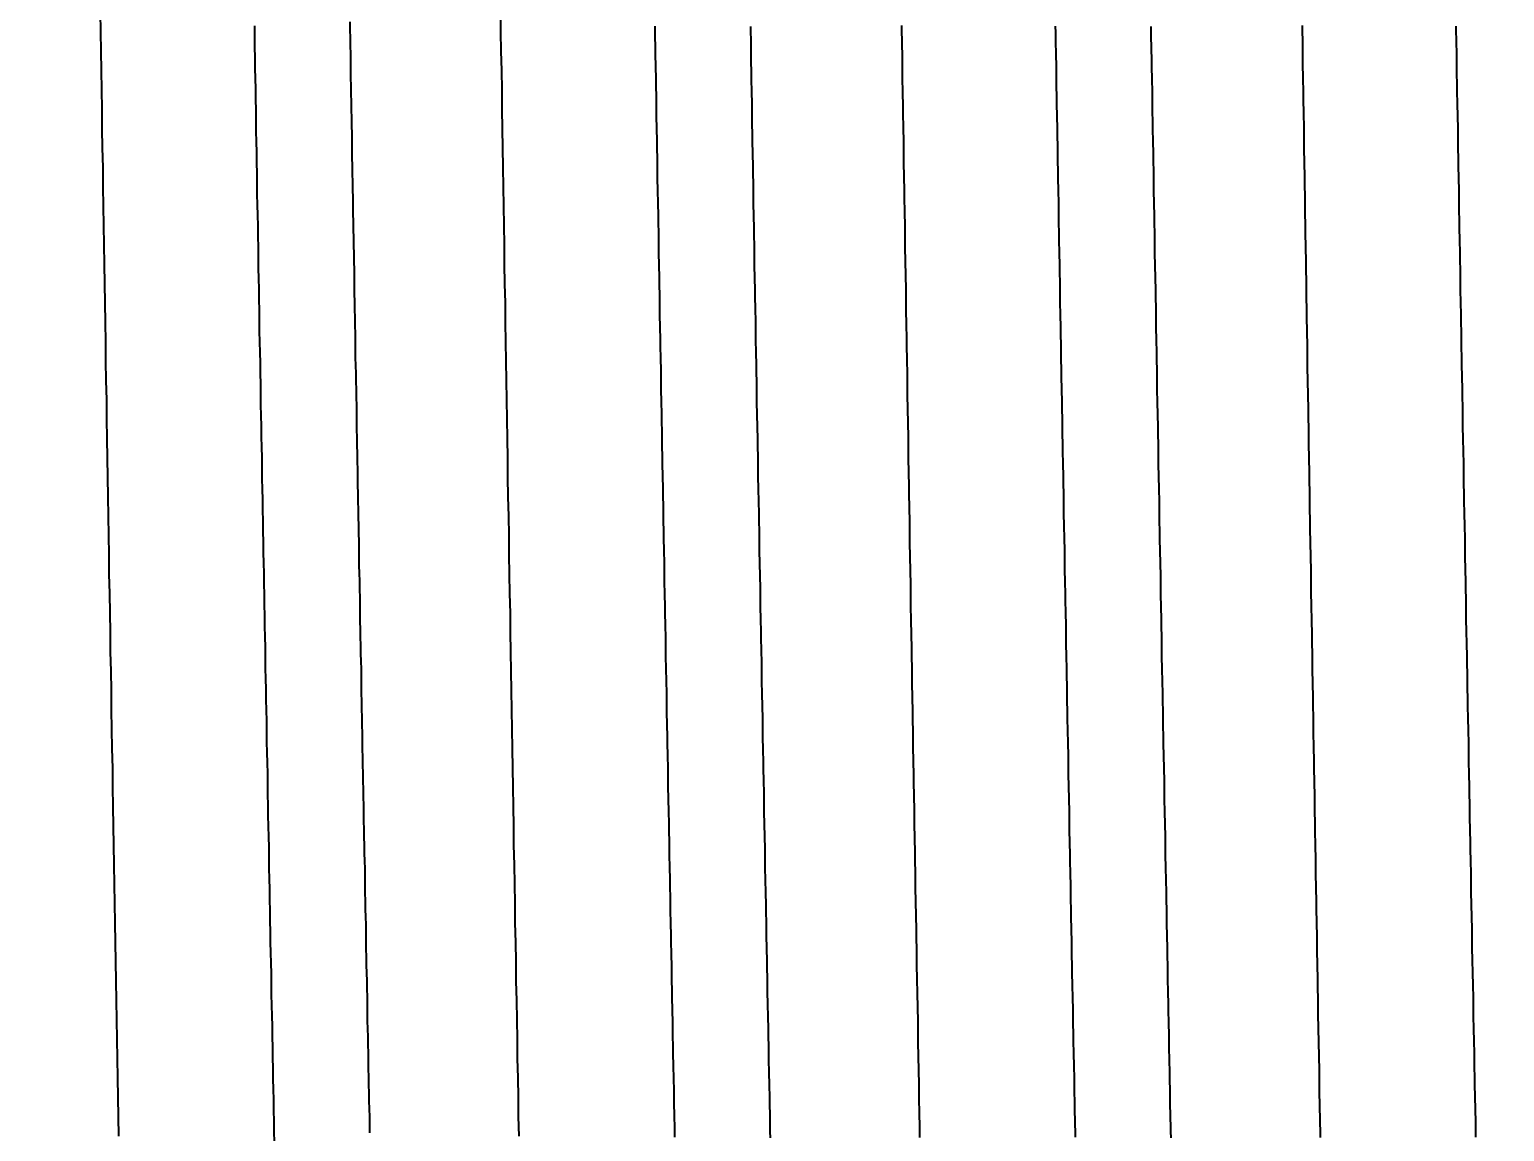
# Model space of a CAD drawing. Header units: millimetres. Extents: x 0 to 3800, y -67 to 2530.
# Drawn here: x 2233.79 to 2239.46, y 884.33 to 888.57 of the extents above; entities that cross this region are included whole.
import ezdxf

# ---------------------------------------------------------------- set-up
doc = ezdxf.new("R2010")
doc.units = ezdxf.units.MM
doc.layers.add('내부선 및 부속', color=4, linetype='Continuous')
doc.layers.add('치수선', color=7, linetype='Continuous')
doc.styles.add('____', font='')
doc.styles.get('____').set_extended_font_data('굴림')
doc.dimstyles.new('MSADIM', dxfattribs={"dimtxt": 33, "dimasz": 17, "dimexe": 10, "dimexo": 7.5, "dimgap": 10, "dimtad": 0, "dimtih": 1, "dimtoh": 1, "dimdec": 0, "dimzin": 1, "dimdsep": 46, "dimtxsty": '____', "dimcen": 11.25, "dimadec": 0, "dimazin": 0, "dimtfac": 1, "dimtdec": 0, "dimtix": 1, "dimtmove": 0, "dimatfit": 3, "dimfxl": 1, "dimtolj": 1, "dimtzin": 1, "dimarcsym": 0})

# ---------------------------------------------------------------- blocks, each defined once
blk = doc.blocks.new('*D36')
at = {"layer": '치수선', "color": 0, "linetype": 'Continuous', "lineweight": -2, "transparency": 16777216}
for p, q in [((2185.0236, 892.8024), (2164.7346, 892.8024)), ((2174.7346, 875.8024), (2174.7346, 782.8857)), ((2174.7346, 644.8024), (2174.7346, 737.2532)), ((2277.0236, 627.8024), (2164.7346, 627.8024))]:
    blk.add_line(p, q, dxfattribs=at)
at = {"layer": '치수선', "color": 0, "linetype": 'Continuous', "transparency": 16777216}
for points in [[(2171.9013, 875.8024), (2177.5679, 875.8024), (2174.7346, 892.8024)], [(2171.9013, 644.8024), (2177.5679, 644.8024), (2174.7346, 627.8024)]]:
    blk.add_solid(points, dxfattribs=at)
at = {"layer": '치수선', "color": 0, "linetype": 'Continuous', "transparency": 16777216, "insert": (2174.7346, 760.0695), "char_height": 25, "attachment_point": 5, "style": '____'}
blk.add_mtext('\\A1;265', dxfattribs=at)
blk = doc.blocks.new('*D37')
at = {"layer": '치수선', "color": 0, "linetype": 'Continuous', "lineweight": -2, "transparency": 16777216}
for p, q in [((2157.2346, 892.8024), (2094.528, 892.8024)), ((2104.528, 875.8024), (2104.528, 597.3935)), ((2104.528, 274.8024), (2104.528, 551.761)), ((2237.0236, 257.8024), (2094.528, 257.8024))]:
    blk.add_line(p, q, dxfattribs=at)
at = {"layer": '치수선', "color": 0, "linetype": 'Continuous', "transparency": 16777216}
for points in [[(2101.6947, 875.8024), (2107.3613, 875.8024), (2104.528, 892.8024)], [(2101.6947, 274.8024), (2107.3613, 274.8024), (2104.528, 257.8024)]]:
    blk.add_solid(points, dxfattribs=at)
at = {"layer": '치수선', "color": 0, "linetype": 'Continuous', "transparency": 16777216, "insert": (2104.528, 574.5773), "char_height": 25, "attachment_point": 5, "style": '____'}
blk.add_mtext('\\A1;635', dxfattribs=at)

msp = doc.modelspace()

# ---------------------------------------------------------------- linework, layer by layer
at = {"layer": '내부선 및 부속', "linetype": 'Continuous', "flags": 128}
for points in [[(2234.0638, 888.6317), (2234.0648, 888.5577), (2234.0668, 888.4827), (2234.0678, 888.4087), (2234.0688, 888.3337), (2234.0698, 888.2597), (2234.0708, 888.1847), (2234.0718, 888.1107), (2234.0738, 888.0357), (2234.0748, 887.9617), (2234.0758, 887.8867), (2234.0768, 887.8127), (2234.0778, 887.7377), (2234.0788, 887.6637), (2234.0808, 887.5887), (2234.0818, 887.5147), (2234.0828, 887.4397), (2234.0838, 887.3657), (2234.0848, 887.2907), (2234.0858, 887.2167), (2234.0878, 887.1417), (2234.0888, 887.0677), (2234.0898, 886.9937), (2234.0908, 886.9187), (2234.0918, 886.8447), (2234.0938, 886.7697), (2234.0948, 886.6957), (2234.0958, 886.6207), (2234.0968, 886.5467), (2234.0978, 886.4717), (2234.0998, 886.3977), (2234.1008, 886.3227), (2234.1018, 886.2487), (2234.1028, 886.1737), (2234.1048, 886.0997), (2234.1058, 886.0247), (2234.1068, 885.9507), (2234.1078, 885.8757), (2234.1088, 885.8017), (2234.1108, 885.7267), (2234.1118, 885.6527), (2234.1128, 885.5787), (2234.1138, 885.5037), (2234.1158, 885.4297), (2234.1168, 885.3547), (2234.1168, 885.3547), (2234.1178, 885.2807), (2234.1188, 885.2057), (2234.1208, 885.1317), (2234.1218, 885.0567), (2234.1228, 884.9827), (2234.1238, 884.9077), (2234.1258, 884.8337), (2234.1268, 884.7587), (2234.1278, 884.6847), (2234.1298, 884.6097), (2234.1308, 884.5357), (2234.1318, 884.4607), (2234.1328, 884.3867), (2234.1348, 884.3117)], [(2235.0238, 888.5957), (2235.0238, 888.5647), (2235.0248, 888.5337), (2235.0248, 888.5037), (2235.0258, 888.4727), (2235.0258, 888.4417), (2235.0268, 888.4107), (2235.0268, 888.3807), (2235.0278, 888.3497), (2235.0278, 888.3187), (2235.0288, 888.2877), (2235.0288, 888.2577), (2235.0298, 888.2267), (2235.0298, 888.1957), (2235.0308, 888.1657), (2235.0308, 888.1347), (2235.0318, 888.1037), (2235.0318, 888.0727), (2235.0328, 888.0427), (2235.0328, 888.0117), (2235.0338, 887.9807), (2235.0338, 887.9497), (2235.0348, 887.9197), (2235.0348, 887.8887), (2235.0358, 887.8577), (2235.0368, 887.8277), (2235.0368, 887.7967), (2235.0378, 887.7657), (2235.0378, 887.7347), (2235.0388, 887.7047), (2235.0388, 887.6737), (2235.0398, 887.6427), (2235.0398, 887.6117), (2235.0408, 887.5817), (2235.0408, 887.5507), (2235.0418, 887.5197), (2235.0418, 887.4897), (2235.0428, 887.4587), (2235.0428, 887.4277), (2235.0438, 887.3967), (2235.0438, 887.3667), (2235.0448, 887.3357), (2235.0448, 887.3047), (2235.0458, 887.2747), (2235.0468, 887.2437), (2235.0468, 887.2127), (2235.0478, 887.1817), (2235.0478, 887.1517), (2235.0488, 887.1207), (2235.0488, 887.0897), (2235.0498, 887.0587), (2235.0498, 887.0287), (2235.0508, 886.9977), (2235.0508, 886.9667), (2235.0518, 886.9367), (2235.0518, 886.9057), (2235.0528, 886.8747), (2235.0528, 886.8437), (2235.0538, 886.8137), (2235.0548, 886.7827), (2235.0548, 886.7517), (2235.0558, 886.7207), (2235.0558, 886.6907), (2235.0568, 886.6597), (2235.0568, 886.6287), (2235.0578, 886.5987), (2235.0578, 886.5677), (2235.0578, 886.5677), (2235.0588, 886.5367), (2235.0588, 886.5057), (2235.0598, 886.4757), (2235.0608, 886.4447), (2235.0608, 886.4137), (2235.0618, 886.3827), (2235.0618, 886.3527), (2235.0628, 886.3217), (2235.0628, 886.2907), (2235.0638, 886.2607), (2235.0638, 886.2297), (2235.0648, 886.1987), (2235.0648, 886.1677), (2235.0658, 886.1377), (2235.0668, 886.1067), (2235.0668, 886.0757), (2235.0678, 886.0457), (2235.0678, 886.0147), (2235.0688, 885.9837), (2235.0688, 885.9527), (2235.0698, 885.9227), (2235.0698, 885.8917), (2235.0708, 885.8607), (2235.0718, 885.8297), (2235.0718, 885.7997), (2235.0728, 885.7687), (2235.0728, 885.7377), (2235.0738, 885.7077), (2235.0738, 885.6767), (2235.0748, 885.6457), (2235.0748, 885.6147), (2235.0758, 885.5847), (2235.0768, 885.5537), (2235.0768, 885.5227), (2235.0778, 885.4917), (2235.0778, 885.4617), (2235.0788, 885.4307), (2235.0788, 885.3997), (2235.0798, 885.3697), (2235.0808, 885.3387), (2235.0808, 885.3077), (2235.0818, 885.2767), (2235.0818, 885.2467), (2235.0828, 885.2157), (2235.0828, 885.1847), (2235.0838, 885.1547), (2235.0848, 885.1237), (2235.0848, 885.0927), (2235.0858, 885.0617), (2235.0858, 885.0317), (2235.0868, 885.0007), (2235.0868, 884.9697), (2235.0878, 884.9387), (2235.0888, 884.9087), (2235.0888, 884.8777), (2235.0898, 884.8467), (2235.0898, 884.8167), (2235.0908, 884.7857), (2235.0908, 884.7547), (2235.0918, 884.7237), (2235.0928, 884.6937), (2235.0928, 884.6627), (2235.0938, 884.6317), (2235.0938, 884.6007), (2235.0948, 884.5707), (2235.0958, 884.5397), (2235.0958, 884.5087), (2235.0968, 884.4787), (2235.0968, 884.4477), (2235.0978, 884.4167), (2235.0988, 884.3857), (2235.0988, 884.3557), (2235.0998, 884.3247)], [(2235.6748, 884.3117), (2235.6728, 884.3867), (2235.6718, 884.4607), (2235.6708, 884.5357), (2235.6688, 884.6097), (2235.6678, 884.6847), (2235.6668, 884.7587), (2235.6658, 884.8337), (2235.6638, 884.9077), (2235.6628, 884.9827), (2235.6618, 885.0567), (2235.6598, 885.1317), (2235.6588, 885.2057), (2235.6578, 885.2807), (2235.6568, 885.3547), (2235.6548, 885.4297), (2235.6538, 885.5037), (2235.6528, 885.5787), (2235.6518, 885.6527), (2235.6498, 885.7267), (2235.6488, 885.8017), (2235.6478, 885.8757), (2235.6468, 885.9507), (2235.6458, 886.0247), (2235.6458, 886.0247), (2235.6438, 886.0997), (2235.6428, 886.1737), (2235.6418, 886.2487), (2235.6408, 886.3227), (2235.6388, 886.3977), (2235.6378, 886.4717), (2235.6368, 886.5467), (2235.6358, 886.6207), (2235.6348, 886.6957), (2235.6328, 886.7697), (2235.6318, 886.8447), (2235.6308, 886.9187), (2235.6298, 886.9937), (2235.6288, 887.0677), (2235.6268, 887.1417), (2235.6258, 887.2167), (2235.6248, 887.2907), (2235.6238, 887.3657), (2235.6228, 887.4397), (2235.6218, 887.5147), (2235.6198, 887.5887), (2235.6188, 887.6637), (2235.6178, 887.7377), (2235.6168, 887.8127), (2235.6158, 887.8867), (2235.6148, 887.9617), (2235.6128, 888.0357), (2235.6118, 888.1107), (2235.6108, 888.1847), (2235.6098, 888.2597), (2235.6088, 888.3337), (2235.6078, 888.4087), (2235.6058, 888.4827), (2235.6048, 888.5577), (2235.6038, 888.6317)], [(2234.6568, 888.5797), (2234.6568, 888.5397), (2234.6578, 888.4987), (2234.6588, 888.4587), (2234.6588, 888.4177), (2234.6598, 888.3777), (2234.6608, 888.3377), (2234.6608, 888.2967), (2234.6618, 888.2567), (2234.6628, 888.2157), (2234.6628, 888.1757), (2234.6638, 888.1347), (2234.6648, 888.0947), (2234.6648, 888.0537), (2234.6658, 888.0137), (2234.6668, 887.9727), (2234.6668, 887.9327), (2234.6678, 887.8917), (2234.6688, 887.8517), (2234.6698, 887.8107), (2234.6698, 887.8107), (2234.6698, 887.7707), (2234.6708, 887.7297), (2234.6718, 887.6897), (2234.6718, 887.6487), (2234.6728, 887.6087), (2234.6738, 887.5677), (2234.6738, 887.5277), (2234.6748, 887.4867), (2234.6758, 887.4467), (2234.6758, 887.4057), (2234.6768, 887.3657), (2234.6778, 887.3247), (2234.6788, 887.2847), (2234.6788, 887.2437), (2234.6798, 887.2037), (2234.6808, 887.1637), (2234.6808, 887.1227), (2234.6818, 887.0827), (2234.6828, 887.0417), (2234.6828, 887.0017), (2234.6838, 886.9607), (2234.6848, 886.9207), (2234.6858, 886.8797), (2234.6858, 886.8397), (2234.6868, 886.7987), (2234.6878, 886.7587), (2234.6878, 886.7177), (2234.6888, 886.6777), (2234.6898, 886.6367), (2234.6908, 886.5967), (2234.6908, 886.5557), (2234.6918, 886.5157), (2234.6928, 886.4747), (2234.6928, 886.4347), (2234.6938, 886.3937), (2234.6948, 886.3537), (2234.6958, 886.3127), (2234.6958, 886.2727), (2234.6968, 886.2317), (2234.6978, 886.1917), (2234.6978, 886.1507), (2234.6988, 886.1107), (2234.6998, 886.0697), (2234.7008, 886.0297), (2234.7008, 885.9897), (2234.7018, 885.9487), (2234.7028, 885.9087), (2234.7038, 885.8677), (2234.7038, 885.8277), (2234.7048, 885.7867), (2234.7058, 885.7467), (2234.7068, 885.7057), (2234.7068, 885.6657), (2234.7078, 885.6247), (2234.7088, 885.5847), (2234.7088, 885.5437), (2234.7098, 885.5037), (2234.7108, 885.4627), (2234.7118, 885.4227), (2234.7118, 885.3817), (2234.7128, 885.3417), (2234.7138, 885.3007), (2234.7148, 885.2607), (2234.7148, 885.2197), (2234.7158, 885.1797), (2234.7168, 885.1387), (2234.7178, 885.0987), (2234.7178, 885.0577), (2234.7188, 885.0177), (2234.7198, 884.9767), (2234.7208, 884.9367), (2234.7208, 884.8967), (2234.7218, 884.8557), (2234.7228, 884.8157), (2234.7238, 884.7747), (2234.7248, 884.7347), (2234.7248, 884.6937), (2234.7258, 884.6537), (2234.7268, 884.6127), (2234.7278, 884.5727), (2234.7278, 884.5317), (2234.7288, 884.4917), (2234.7298, 884.4507), (2234.7308, 884.4107), (2234.7318, 884.3697), (2234.7318, 884.3297), (2234.7328, 884.2887)], [(2236.1958, 888.5787), (2236.1968, 888.5547), (2236.1968, 888.5317), (2236.1978, 888.5077), (2236.1978, 888.4837), (2236.1978, 888.4597), (2236.1988, 888.4357), (2236.1988, 888.4117), (2236.1998, 888.3877), (2236.1998, 888.3647), (2236.1998, 888.3407), (2236.2008, 888.3167), (2236.2008, 888.2927), (2236.2018, 888.2687), (2236.2018, 888.2447), (2236.2018, 888.2207), (2236.2028, 888.1967), (2236.2028, 888.1737), (2236.2038, 888.1497), (2236.2038, 888.1257), (2236.2038, 888.1017), (2236.2048, 888.0777), (2236.2048, 888.0537), (2236.2058, 888.0297), (2236.2058, 888.0067), (2236.2058, 887.9827), (2236.2068, 887.9587), (2236.2068, 887.9347), (2236.2078, 887.9107), (2236.2078, 887.8867), (2236.2088, 887.8627), (2236.2088, 887.8387), (2236.2088, 887.8157), (2236.2098, 887.7917), (2236.2098, 887.7677), (2236.2108, 887.7437), (2236.2108, 887.7197), (2236.2108, 887.6957), (2236.2118, 887.6717), (2236.2118, 887.6487), (2236.2128, 887.6247), (2236.2128, 887.6007), (2236.2128, 887.5767), (2236.2138, 887.5527), (2236.2138, 887.5287), (2236.2148, 887.5047), (2236.2148, 887.4817), (2236.2148, 887.4577), (2236.2158, 887.4337), (2236.2158, 887.4097), (2236.2168, 887.3857), (2236.2168, 887.3617), (2236.2168, 887.3377), (2236.2178, 887.3137), (2236.2178, 887.2907), (2236.2188, 887.2667), (2236.2188, 887.2427), (2236.2198, 887.2187), (2236.2198, 887.1947), (2236.2198, 887.1707), (2236.2208, 887.1467), (2236.2208, 887.1237), (2236.2218, 887.0997), (2236.2218, 887.0757), (2236.2218, 887.0517), (2236.2228, 887.0277), (2236.2228, 887.0037), (2236.2238, 886.9797), (2236.2238, 886.9567), (2236.2248, 886.9327), (2236.2248, 886.9087), (2236.2248, 886.8847), (2236.2258, 886.8607), (2236.2258, 886.8367), (2236.2268, 886.8127), (2236.2268, 886.7887), (2236.2268, 886.7657), (2236.2278, 886.7417), (2236.2278, 886.7177), (2236.2288, 886.6937), (2236.2288, 886.6697), (2236.2298, 886.6457), (2236.2298, 886.6217), (2236.2298, 886.5987), (2236.2308, 886.5747), (2236.2308, 886.5747), (2236.2308, 886.5507), (2236.2318, 886.5267), (2236.2318, 886.5027), (2236.2318, 886.4787), (2236.2328, 886.4547), (2236.2328, 886.4307), (2236.2338, 886.4077), (2236.2338, 886.3837), (2236.2348, 886.3597), (2236.2348, 886.3357), (2236.2348, 886.3117), (2236.2358, 886.2877), (2236.2358, 886.2637), (2236.2368, 886.2407), (2236.2368, 886.2167), (2236.2378, 886.1927), (2236.2378, 886.1687), (2236.2378, 886.1447), (2236.2388, 886.1207), (2236.2388, 886.0967), (2236.2398, 886.0737), (2236.2398, 886.0497), (2236.2408, 886.0257), (2236.2408, 886.0017), (2236.2408, 885.9777), (2236.2418, 885.9537), (2236.2418, 885.9297), (2236.2428, 885.9057), (2236.2428, 885.8827), (2236.2438, 885.8587), (2236.2438, 885.8347), (2236.2438, 885.8107), (2236.2448, 885.7867), (2236.2448, 885.7627), (2236.2458, 885.7387), (2236.2458, 885.7157), (2236.2468, 885.6917), (2236.2468, 885.6677), (2236.2468, 885.6437), (2236.2478, 885.6197), (2236.2478, 885.5957), (2236.2488, 885.5717), (2236.2488, 885.5487), (2236.2498, 885.5247), (2236.2498, 885.5007), (2236.2498, 885.4767), (2236.2508, 885.4527), (2236.2508, 885.4287), (2236.2518, 885.4047), (2236.2518, 885.3807), (2236.2528, 885.3577), (2236.2528, 885.3337), (2236.2538, 885.3097), (2236.2538, 885.2857), (2236.2538, 885.2617), (2236.2548, 885.2377), (2236.2548, 885.2137), (2236.2558, 885.1907), (2236.2558, 885.1667), (2236.2568, 885.1427), (2236.2568, 885.1187), (2236.2578, 885.0947), (2236.2578, 885.0707), (2236.2578, 885.0467), (2236.2588, 885.0237), (2236.2588, 884.9997), (2236.2598, 884.9757), (2236.2598, 884.9517), (2236.2608, 884.9277), (2236.2608, 884.9037), (2236.2618, 884.8797), (2236.2618, 884.8557), (2236.2618, 884.8327), (2236.2628, 884.8087), (2236.2628, 884.7847), (2236.2638, 884.7607), (2236.2638, 884.7367), (2236.2648, 884.7127), (2236.2648, 884.6887), (2236.2658, 884.6657), (2236.2658, 884.6417), (2236.2658, 884.6177), (2236.2668, 884.5937), (2236.2668, 884.5697), (2236.2678, 884.5457), (2236.2678, 884.5217), (2236.2688, 884.4987), (2236.2688, 884.4747), (2236.2698, 884.4507), (2236.2698, 884.4267), (2236.2708, 884.4027), (2236.2708, 884.3787), (2236.2718, 884.3547), (2236.2718, 884.3307), (2236.2718, 884.3077)], [(2236.5638, 888.5777), (2236.5638, 888.5537), (2236.5648, 888.5297), (2236.5648, 888.5057), (2236.5648, 888.4827), (2236.5658, 888.4587), (2236.5658, 888.4347), (2236.5668, 888.4107), (2236.5668, 888.3867), (2236.5668, 888.3627), (2236.5678, 888.3387), (2236.5678, 888.3157), (2236.5688, 888.2917), (2236.5688, 888.2677), (2236.5688, 888.2437), (2236.5698, 888.2197), (2236.5698, 888.1957), (2236.5708, 888.1717), (2236.5708, 888.1477), (2236.5708, 888.1247), (2236.5718, 888.1007), (2236.5718, 888.0767), (2236.5728, 888.0527), (2236.5728, 888.0287), (2236.5728, 888.0047), (2236.5738, 887.9807), (2236.5738, 887.9577), (2236.5748, 887.9337), (2236.5748, 887.9097), (2236.5748, 887.8857), (2236.5758, 887.8617), (2236.5758, 887.8377), (2236.5768, 887.8137), (2236.5768, 887.7907), (2236.5768, 887.7667), (2236.5778, 887.7427), (2236.5778, 887.7187), (2236.5788, 887.6947), (2236.5788, 887.6707), (2236.5788, 887.6467), (2236.5798, 887.6227), (2236.5798, 887.5997), (2236.5808, 887.5757), (2236.5808, 887.5517), (2236.5808, 887.5277), (2236.5818, 887.5037), (2236.5818, 887.4797), (2236.5828, 887.4557), (2236.5828, 887.4327), (2236.5838, 887.4087), (2236.5838, 887.3847), (2236.5838, 887.3607), (2236.5848, 887.3367), (2236.5848, 887.3127), (2236.5858, 887.2887), (2236.5858, 887.2647), (2236.5858, 887.2417), (2236.5868, 887.2177), (2236.5868, 887.1937), (2236.5878, 887.1697), (2236.5878, 887.1457), (2236.5878, 887.1217), (2236.5888, 887.0977), (2236.5888, 887.0747), (2236.5898, 887.0507), (2236.5898, 887.0267), (2236.5908, 887.0027), (2236.5908, 886.9787), (2236.5908, 886.9547), (2236.5918, 886.9307), (2236.5918, 886.9077), (2236.5928, 886.8837), (2236.5928, 886.8597), (2236.5928, 886.8357), (2236.5938, 886.8117), (2236.5938, 886.7877), (2236.5948, 886.7637), (2236.5948, 886.7397), (2236.5958, 886.7167), (2236.5958, 886.6927), (2236.5958, 886.6687), (2236.5968, 886.6447), (2236.5968, 886.6207), (2236.5978, 886.5967), (2236.5978, 886.5967), (2236.5978, 886.5727), (2236.5978, 886.5497), (2236.5988, 886.5257), (2236.5988, 886.5017), (2236.5998, 886.4777), (2236.5998, 886.4537), (2236.6008, 886.4297), (2236.6008, 886.4057), (2236.6008, 886.3817), (2236.6018, 886.3587), (2236.6018, 886.3347), (2236.6028, 886.3107), (2236.6028, 886.2867), (2236.6038, 886.2627), (2236.6038, 886.2387), (2236.6038, 886.2147), (2236.6048, 886.1917), (2236.6048, 886.1677), (2236.6058, 886.1437), (2236.6058, 886.1197), (2236.6068, 886.0957), (2236.6068, 886.0717), (2236.6068, 886.0477), (2236.6078, 886.0247), (2236.6078, 886.0007), (2236.6088, 885.9767), (2236.6088, 885.9527), (2236.6098, 885.9287), (2236.6098, 885.9047), (2236.6098, 885.8807), (2236.6108, 885.8567), (2236.6108, 885.8337), (2236.6118, 885.8097), (2236.6118, 885.7857), (2236.6128, 885.7617), (2236.6128, 885.7377), (2236.6128, 885.7137), (2236.6138, 885.6897), (2236.6138, 885.6667), (2236.6148, 885.6427), (2236.6148, 885.6187), (2236.6158, 885.5947), (2236.6158, 885.5707), (2236.6158, 885.5467), (2236.6168, 885.5227), (2236.6168, 885.4997), (2236.6178, 885.4757), (2236.6178, 885.4517), (2236.6188, 885.4277), (2236.6188, 885.4037), (2236.6198, 885.3797), (2236.6198, 885.3557), (2236.6198, 885.3317), (2236.6208, 885.3087), (2236.6208, 885.2847), (2236.6218, 885.2607), (2236.6218, 885.2367), (2236.6228, 885.2127), (2236.6228, 885.1887), (2236.6228, 885.1647), (2236.6238, 885.1417), (2236.6238, 885.1177), (2236.6248, 885.0937), (2236.6248, 885.0697), (2236.6258, 885.0457), (2236.6258, 885.0217), (2236.6268, 884.9977), (2236.6268, 884.9747), (2236.6268, 884.9507), (2236.6278, 884.9267), (2236.6278, 884.9027), (2236.6288, 884.8787), (2236.6288, 884.8547), (2236.6298, 884.8307), (2236.6298, 884.8067), (2236.6308, 884.7837), (2236.6308, 884.7597), (2236.6318, 884.7357), (2236.6318, 884.7117), (2236.6318, 884.6877), (2236.6328, 884.6637), (2236.6328, 884.6397), (2236.6338, 884.6167), (2236.6338, 884.5927), (2236.6348, 884.5687), (2236.6348, 884.5447), (2236.6358, 884.5207), (2236.6358, 884.4967), (2236.6368, 884.4727), (2236.6368, 884.4497), (2236.6368, 884.4257), (2236.6378, 884.4017), (2236.6378, 884.3777), (2236.6388, 884.3537), (2236.6388, 884.3297), (2236.6398, 884.3057)], [(2237.1448, 888.5817), (2237.1448, 888.5547), (2237.1458, 888.5277), (2237.1458, 888.5007), (2237.1468, 888.4737), (2237.1468, 888.4467), (2237.1468, 888.4197), (2237.1478, 888.3927), (2237.1478, 888.3657), (2237.1488, 888.3377), (2237.1488, 888.3107), (2237.1498, 888.2837), (2237.1498, 888.2567), (2237.1498, 888.2297), (2237.1508, 888.2027), (2237.1508, 888.1757), (2237.1518, 888.1487), (2237.1518, 888.1217), (2237.1518, 888.0947), (2237.1528, 888.0677), (2237.1528, 888.0407), (2237.1538, 888.0137), (2237.1538, 887.9867), (2237.1548, 887.9597), (2237.1548, 887.9327), (2237.1548, 887.9057), (2237.1558, 887.8777), (2237.1558, 887.8507), (2237.1568, 887.8237), (2237.1568, 887.7967), (2237.1578, 887.7697), (2237.1578, 887.7427), (2237.1578, 887.7157), (2237.1588, 887.6887), (2237.1588, 887.6617), (2237.1598, 887.6347), (2237.1598, 887.6077), (2237.1608, 887.5807), (2237.1608, 887.5537), (2237.1608, 887.5267), (2237.1618, 887.4997), (2237.1618, 887.4727), (2237.1628, 887.4457), (2237.1628, 887.4187), (2237.1638, 887.3907), (2237.1638, 887.3907), (2237.1638, 887.3637), (2237.1638, 887.3367), (2237.1648, 887.3097), (2237.1648, 887.2827), (2237.1658, 887.2557), (2237.1658, 887.2287), (2237.1668, 887.2017), (2237.1668, 887.1747), (2237.1668, 887.1477), (2237.1678, 887.1207), (2237.1678, 887.0937), (2237.1688, 887.0667), (2237.1688, 887.0397), (2237.1698, 887.0127), (2237.1698, 886.9857), (2237.1698, 886.9587), (2237.1708, 886.9317), (2237.1708, 886.9037), (2237.1718, 886.8767), (2237.1718, 886.8497), (2237.1728, 886.8227), (2237.1728, 886.7957), (2237.1728, 886.7687), (2237.1738, 886.7417), (2237.1738, 886.7147), (2237.1748, 886.6877), (2237.1748, 886.6607), (2237.1758, 886.6337), (2237.1758, 886.6067), (2237.1758, 886.5797), (2237.1768, 886.5527), (2237.1768, 886.5257), (2237.1778, 886.4987), (2237.1778, 886.4717), (2237.1788, 886.4447), (2237.1788, 886.4167), (2237.1798, 886.3897), (2237.1798, 886.3627), (2237.1798, 886.3357), (2237.1808, 886.3087), (2237.1808, 886.2817), (2237.1818, 886.2547), (2237.1818, 886.2277), (2237.1828, 886.2007), (2237.1828, 886.1737), (2237.1828, 886.1467), (2237.1838, 886.1197), (2237.1838, 886.0927), (2237.1848, 886.0657), (2237.1848, 886.0387), (2237.1858, 886.0117), (2237.1858, 885.9847), (2237.1868, 885.9577), (2237.1868, 885.9297), (2237.1868, 885.9027), (2237.1878, 885.8757), (2237.1878, 885.8487), (2237.1888, 885.8217), (2237.1888, 885.7947), (2237.1898, 885.7677), (2237.1898, 885.7407), (2237.1908, 885.7137), (2237.1908, 885.6867), (2237.1908, 885.6597), (2237.1918, 885.6327), (2237.1918, 885.6057), (2237.1928, 885.5787), (2237.1928, 885.5517), (2237.1938, 885.5247), (2237.1938, 885.4977), (2237.1948, 885.4707), (2237.1948, 885.4427), (2237.1958, 885.4157), (2237.1958, 885.3887), (2237.1958, 885.3617), (2237.1968, 885.3347), (2237.1968, 885.3077), (2237.1978, 885.2807), (2237.1978, 885.2537), (2237.1988, 885.2267), (2237.1988, 885.1997), (2237.1998, 885.1727), (2237.1998, 885.1457), (2237.2008, 885.1187), (2237.2008, 885.0917), (2237.2008, 885.0647), (2237.2018, 885.0377), (2237.2018, 885.0107), (2237.2028, 884.9837), (2237.2028, 884.9557), (2237.2038, 884.9287), (2237.2038, 884.9017), (2237.2048, 884.8747), (2237.2048, 884.8477), (2237.2058, 884.8207), (2237.2058, 884.7937), (2237.2068, 884.7667), (2237.2068, 884.7397), (2237.2068, 884.7127), (2237.2078, 884.6857), (2237.2078, 884.6857), (2237.2078, 884.6587), (2237.2088, 884.6317), (2237.2088, 884.6047), (2237.2098, 884.5777), (2237.2098, 884.5507), (2237.2108, 884.5237), (2237.2108, 884.4967), (2237.2118, 884.4687), (2237.2118, 884.4417), (2237.2128, 884.4147), (2237.2128, 884.3877), (2237.2138, 884.3607), (2237.2138, 884.3337), (2237.2138, 884.3067)], [(2237.7358, 888.5787), (2237.7368, 888.5547), (2237.7368, 888.5317), (2237.7368, 888.5077), (2237.7378, 888.4837), (2237.7378, 888.4597), (2237.7388, 888.4357), (2237.7388, 888.4117), (2237.7388, 888.3877), (2237.7398, 888.3647), (2237.7398, 888.3407), (2237.7408, 888.3167), (2237.7408, 888.2927), (2237.7408, 888.2687), (2237.7418, 888.2447), (2237.7418, 888.2207), (2237.7428, 888.1967), (2237.7428, 888.1737), (2237.7428, 888.1497), (2237.7438, 888.1257), (2237.7438, 888.1017), (2237.7448, 888.0777), (2237.7448, 888.0537), (2237.7458, 888.0297), (2237.7458, 888.0067), (2237.7458, 887.9827), (2237.7468, 887.9587), (2237.7468, 887.9347), (2237.7478, 887.9107), (2237.7478, 887.8867), (2237.7478, 887.8627), (2237.7488, 887.8397), (2237.7488, 887.8157), (2237.7498, 887.7917), (2237.7498, 887.7677), (2237.7498, 887.7437), (2237.7508, 887.7197), (2237.7508, 887.6957), (2237.7518, 887.6717), (2237.7518, 887.6487), (2237.7518, 887.6247), (2237.7528, 887.6007), (2237.7528, 887.5767), (2237.7538, 887.5527), (2237.7538, 887.5287), (2237.7538, 887.5047), (2237.7548, 887.4817), (2237.7548, 887.4577), (2237.7558, 887.4337), (2237.7558, 887.4097), (2237.7558, 887.3857), (2237.7568, 887.3617), (2237.7568, 887.3377), (2237.7578, 887.3137), (2237.7578, 887.2907), (2237.7588, 887.2667), (2237.7588, 887.2427), (2237.7588, 887.2187), (2237.7598, 887.1947), (2237.7598, 887.1707), (2237.7608, 887.1467), (2237.7608, 887.1237), (2237.7608, 887.0997), (2237.7618, 887.0757), (2237.7618, 887.0517), (2237.7628, 887.0277), (2237.7628, 887.0037), (2237.7638, 886.9797), (2237.7638, 886.9567), (2237.7638, 886.9327), (2237.7648, 886.9087), (2237.7648, 886.8847), (2237.7658, 886.8607), (2237.7658, 886.8367), (2237.7658, 886.8127), (2237.7668, 886.7887), (2237.7668, 886.7657), (2237.7678, 886.7417), (2237.7678, 886.7177), (2237.7678, 886.6937), (2237.7688, 886.6697), (2237.7688, 886.6457), (2237.7698, 886.6217), (2237.7698, 886.5987), (2237.7708, 886.5747), (2237.7708, 886.5747), (2237.7708, 886.5507), (2237.7708, 886.5267), (2237.7718, 886.5027), (2237.7718, 886.4787), (2237.7728, 886.4547), (2237.7728, 886.4317), (2237.7738, 886.4077), (2237.7738, 886.3837), (2237.7738, 886.3597), (2237.7748, 886.3357), (2237.7748, 886.3117), (2237.7758, 886.2877), (2237.7758, 886.2637), (2237.7768, 886.2407), (2237.7768, 886.2167), (2237.7768, 886.1927), (2237.7778, 886.1687), (2237.7778, 886.1447), (2237.7788, 886.1207), (2237.7788, 886.0967), (2237.7788, 886.0737), (2237.7798, 886.0497), (2237.7798, 886.0257), (2237.7808, 886.0017), (2237.7808, 885.9777), (2237.7818, 885.9537), (2237.7818, 885.9297), (2237.7818, 885.9057), (2237.7828, 885.8827), (2237.7828, 885.8587), (2237.7838, 885.8347), (2237.7838, 885.8107), (2237.7848, 885.7867), (2237.7848, 885.7627), (2237.7858, 885.7387), (2237.7858, 885.7157), (2237.7858, 885.6917), (2237.7868, 885.6677), (2237.7868, 885.6437), (2237.7878, 885.6197), (2237.7878, 885.5957), (2237.7888, 885.5717), (2237.7888, 885.5487), (2237.7888, 885.5247), (2237.7898, 885.5007), (2237.7898, 885.4767), (2237.7908, 885.4527), (2237.7908, 885.4287), (2237.7918, 885.4047), (2237.7918, 885.3807), (2237.7918, 885.3577), (2237.7928, 885.3337), (2237.7928, 885.3097), (2237.7938, 885.2857), (2237.7938, 885.2617), (2237.7948, 885.2377), (2237.7948, 885.2137), (2237.7958, 885.1907), (2237.7958, 885.1667), (2237.7958, 885.1427), (2237.7968, 885.1187), (2237.7968, 885.0947), (2237.7978, 885.0707), (2237.7978, 885.0467), (2237.7988, 885.0237), (2237.7988, 884.9997), (2237.7998, 884.9757), (2237.7998, 884.9517), (2237.7998, 884.9277), (2237.8008, 884.9037), (2237.8008, 884.8797), (2237.8018, 884.8557), (2237.8018, 884.8327), (2237.8028, 884.8087), (2237.8028, 884.7847), (2237.8038, 884.7607), (2237.8038, 884.7367), (2237.8048, 884.7127), (2237.8048, 884.6887), (2237.8048, 884.6657), (2237.8058, 884.6417), (2237.8058, 884.6177), (2237.8068, 884.5937), (2237.8068, 884.5697), (2237.8078, 884.5457), (2237.8078, 884.5217), (2237.8088, 884.4987), (2237.8088, 884.4747), (2237.8098, 884.4507), (2237.8098, 884.4267), (2237.8098, 884.4027), (2237.8108, 884.3787), (2237.8108, 884.3547), (2237.8118, 884.3307), (2237.8118, 884.3077)], [(2238.1038, 888.5777), (2238.1038, 888.5537), (2238.1038, 888.5297), (2238.1048, 888.5057), (2238.1048, 888.4827), (2238.1058, 888.4587), (2238.1058, 888.4347), (2238.1058, 888.4107), (2238.1068, 888.3867), (2238.1068, 888.3627), (2238.1078, 888.3387), (2238.1078, 888.3157), (2238.1078, 888.2917), (2238.1088, 888.2677), (2238.1088, 888.2437), (2238.1098, 888.2197), (2238.1098, 888.1957), (2238.1098, 888.1717), (2238.1108, 888.1477), (2238.1108, 888.1247), (2238.1118, 888.1007), (2238.1118, 888.0767), (2238.1118, 888.0527), (2238.1128, 888.0287), (2238.1128, 888.0047), (2238.1138, 887.9807), (2238.1138, 887.9577), (2238.1138, 887.9337), (2238.1148, 887.9097), (2238.1148, 887.8857), (2238.1158, 887.8617), (2238.1158, 887.8377), (2238.1158, 887.8137), (2238.1168, 887.7907), (2238.1168, 887.7667), (2238.1178, 887.7427), (2238.1178, 887.7187), (2238.1178, 887.6947), (2238.1188, 887.6707), (2238.1188, 887.6467), (2238.1198, 887.6227), (2238.1198, 887.5997), (2238.1208, 887.5757), (2238.1208, 887.5517), (2238.1208, 887.5277), (2238.1218, 887.5037), (2238.1218, 887.4797), (2238.1228, 887.4557), (2238.1228, 887.4327), (2238.1228, 887.4087), (2238.1238, 887.3847), (2238.1238, 887.3607), (2238.1248, 887.3367), (2238.1248, 887.3127), (2238.1248, 887.2887), (2238.1258, 887.2647), (2238.1258, 887.2417), (2238.1268, 887.2177), (2238.1268, 887.1937), (2238.1268, 887.1697), (2238.1278, 887.1457), (2238.1278, 887.1217), (2238.1288, 887.0977), (2238.1288, 887.0747), (2238.1298, 887.0507), (2238.1298, 887.0267), (2238.1298, 887.0027), (2238.1308, 886.9787), (2238.1308, 886.9547), (2238.1318, 886.9307), (2238.1318, 886.9077), (2238.1318, 886.8837), (2238.1328, 886.8597), (2238.1328, 886.8357), (2238.1338, 886.8117), (2238.1338, 886.7877), (2238.1348, 886.7637), (2238.1348, 886.7397), (2238.1348, 886.7167), (2238.1358, 886.6927), (2238.1358, 886.6687), (2238.1368, 886.6447), (2238.1368, 886.6207), (2238.1368, 886.5967), (2238.1368, 886.5967), (2238.1378, 886.5727), (2238.1378, 886.5497), (2238.1388, 886.5257), (2238.1388, 886.5017), (2238.1398, 886.4777), (2238.1398, 886.4537), (2238.1398, 886.4297), (2238.1408, 886.4057), (2238.1408, 886.3827), (2238.1418, 886.3587), (2238.1418, 886.3347), (2238.1428, 886.3107), (2238.1428, 886.2867), (2238.1428, 886.2627), (2238.1438, 886.2387), (2238.1438, 886.2147), (2238.1448, 886.1917), (2238.1448, 886.1677), (2238.1448, 886.1437), (2238.1458, 886.1197), (2238.1458, 886.0957), (2238.1468, 886.0717), (2238.1468, 886.0477), (2238.1478, 886.0247), (2238.1478, 886.0007), (2238.1478, 885.9767), (2238.1488, 885.9527), (2238.1488, 885.9287), (2238.1498, 885.9047), (2238.1498, 885.8807), (2238.1508, 885.8567), (2238.1508, 885.8337), (2238.1508, 885.8097), (2238.1518, 885.7857), (2238.1518, 885.7617), (2238.1528, 885.7377), (2238.1528, 885.7137), (2238.1538, 885.6897), (2238.1538, 885.6667), (2238.1548, 885.6427), (2238.1548, 885.6187), (2238.1548, 885.5947), (2238.1558, 885.5707), (2238.1558, 885.5467), (2238.1568, 885.5227), (2238.1568, 885.4997), (2238.1578, 885.4757), (2238.1578, 885.4517), (2238.1578, 885.4277), (2238.1588, 885.4037), (2238.1588, 885.3797), (2238.1598, 885.3557), (2238.1598, 885.3317), (2238.1608, 885.3087), (2238.1608, 885.2847), (2238.1618, 885.2607), (2238.1618, 885.2367), (2238.1618, 885.2127), (2238.1628, 885.1887), (2238.1628, 885.1647), (2238.1638, 885.1417), (2238.1638, 885.1177), (2238.1648, 885.0937), (2238.1648, 885.0697), (2238.1658, 885.0457), (2238.1658, 885.0217), (2238.1658, 884.9977), (2238.1668, 884.9747), (2238.1668, 884.9507), (2238.1678, 884.9267), (2238.1678, 884.9027), (2238.1688, 884.8787), (2238.1688, 884.8547), (2238.1698, 884.8307), (2238.1698, 884.8067), (2238.1698, 884.7837), (2238.1708, 884.7597), (2238.1708, 884.7357), (2238.1718, 884.7117), (2238.1718, 884.6877), (2238.1728, 884.6637), (2238.1728, 884.6397), (2238.1738, 884.6167), (2238.1738, 884.5927), (2238.1748, 884.5687), (2238.1748, 884.5447), (2238.1748, 884.5207), (2238.1758, 884.4967), (2238.1758, 884.4727), (2238.1768, 884.4497), (2238.1768, 884.4257), (2238.1778, 884.4017), (2238.1778, 884.3777), (2238.1788, 884.3537), (2238.1788, 884.3297), (2238.1798, 884.3057)], [(2238.6848, 888.5817), (2238.6848, 888.5547), (2238.6858, 888.5277), (2238.6858, 888.5007), (2238.6858, 888.4737), (2238.6868, 888.4467), (2238.6868, 888.4197), (2238.6878, 888.3927), (2238.6878, 888.3657), (2238.6888, 888.3377), (2238.6888, 888.3107), (2238.6888, 888.2837), (2238.6898, 888.2567), (2238.6898, 888.2297), (2238.6908, 888.2027), (2238.6908, 888.1757), (2238.6908, 888.1487), (2238.6918, 888.1217), (2238.6918, 888.0947), (2238.6928, 888.0677), (2238.6928, 888.0407), (2238.6938, 888.0137), (2238.6938, 887.9867), (2238.6938, 887.9597), (2238.6948, 887.9327), (2238.6948, 887.9057), (2238.6958, 887.8777), (2238.6958, 887.8507), (2238.6968, 887.8237), (2238.6968, 887.7967), (2238.6968, 887.7697), (2238.6978, 887.7427), (2238.6978, 887.7157), (2238.6988, 887.6887), (2238.6988, 887.6617), (2238.6988, 887.6347), (2238.6998, 887.6077), (2238.6998, 887.5807), (2238.7008, 887.5537), (2238.7008, 887.5267), (2238.7018, 887.4997), (2238.7018, 887.4727), (2238.7018, 887.4457), (2238.7028, 887.4187), (2238.7028, 887.3907), (2238.7028, 887.3907), (2238.7038, 887.3637), (2238.7038, 887.3367), (2238.7048, 887.3097), (2238.7048, 887.2827), (2238.7048, 887.2557), (2238.7058, 887.2287), (2238.7058, 887.2017), (2238.7068, 887.1747), (2238.7068, 887.1477), (2238.7078, 887.1207), (2238.7078, 887.0937), (2238.7078, 887.0667), (2238.7088, 887.0397), (2238.7088, 887.0127), (2238.7098, 886.9857), (2238.7098, 886.9587), (2238.7108, 886.9317), (2238.7108, 886.9037), (2238.7118, 886.8767), (2238.7118, 886.8497), (2238.7118, 886.8227), (2238.7128, 886.7957), (2238.7128, 886.7687), (2238.7138, 886.7417), (2238.7138, 886.7147), (2238.7148, 886.6877), (2238.7148, 886.6607), (2238.7148, 886.6337), (2238.7158, 886.6067), (2238.7158, 886.5797), (2238.7168, 886.5527), (2238.7168, 886.5257), (2238.7178, 886.4987), (2238.7178, 886.4717), (2238.7178, 886.4447), (2238.7188, 886.4167), (2238.7188, 886.3897), (2238.7198, 886.3627), (2238.7198, 886.3357), (2238.7208, 886.3087), (2238.7208, 886.2817), (2238.7218, 886.2547), (2238.7218, 886.2277), (2238.7218, 886.2007), (2238.7228, 886.1737), (2238.7228, 886.1467), (2238.7238, 886.1197), (2238.7238, 886.0927), (2238.7248, 886.0657), (2238.7248, 886.0387), (2238.7258, 886.0117), (2238.7258, 885.9847), (2238.7258, 885.9577), (2238.7268, 885.9297), (2238.7268, 885.9027), (2238.7278, 885.8757), (2238.7278, 885.8487), (2238.7288, 885.8217), (2238.7288, 885.7947), (2238.7298, 885.7677), (2238.7298, 885.7407), (2238.7298, 885.7137), (2238.7308, 885.6867), (2238.7308, 885.6597), (2238.7318, 885.6327), (2238.7318, 885.6057), (2238.7328, 885.5787), (2238.7328, 885.5517), (2238.7338, 885.5247), (2238.7338, 885.4977), (2238.7338, 885.4707), (2238.7348, 885.4427), (2238.7348, 885.4157), (2238.7358, 885.3887), (2238.7358, 885.3617), (2238.7368, 885.3347), (2238.7368, 885.3077), (2238.7378, 885.2807), (2238.7378, 885.2537), (2238.7388, 885.2267), (2238.7388, 885.1997), (2238.7388, 885.1727), (2238.7398, 885.1457), (2238.7398, 885.1187), (2238.7408, 885.0917), (2238.7408, 885.0647), (2238.7418, 885.0377), (2238.7418, 885.0107), (2238.7428, 884.9837), (2238.7428, 884.9557), (2238.7438, 884.9287), (2238.7438, 884.9017), (2238.7438, 884.8747), (2238.7448, 884.8477), (2238.7448, 884.8207), (2238.7458, 884.7937), (2238.7458, 884.7667), (2238.7468, 884.7397), (2238.7468, 884.7127), (2238.7478, 884.6857), (2238.7478, 884.6857), (2238.7478, 884.6587), (2238.7488, 884.6317), (2238.7488, 884.6047), (2238.7498, 884.5777), (2238.7498, 884.5507), (2238.7508, 884.5237), (2238.7508, 884.4967), (2238.7508, 884.4687), (2238.7518, 884.4417), (2238.7518, 884.4147), (2238.7528, 884.3877), (2238.7528, 884.3607), (2238.7538, 884.3337), (2238.7538, 884.3067)], [(2239.2758, 888.5787), (2239.2758, 888.5547), (2239.2768, 888.5317), (2239.2768, 888.5077), (2239.2778, 888.4837), (2239.2778, 888.4597), (2239.2778, 888.4357), (2239.2788, 888.4117), (2239.2788, 888.3877), (2239.2798, 888.3647), (2239.2798, 888.3407), (2239.2798, 888.3167), (2239.2808, 888.2927), (2239.2808, 888.2687), (2239.2818, 888.2447), (2239.2818, 888.2207), (2239.2828, 888.1967), (2239.2828, 888.1737), (2239.2828, 888.1497), (2239.2838, 888.1257), (2239.2838, 888.1017), (2239.2848, 888.0777), (2239.2848, 888.0537), (2239.2848, 888.0297), (2239.2858, 888.0067), (2239.2858, 887.9827), (2239.2868, 887.9587), (2239.2868, 887.9347), (2239.2868, 887.9107), (2239.2878, 887.8867), (2239.2878, 887.8627), (2239.2888, 887.8397), (2239.2888, 887.8157), (2239.2888, 887.7917), (2239.2898, 887.7677), (2239.2898, 887.7437), (2239.2908, 887.7197), (2239.2908, 887.6957), (2239.2908, 887.6717), (2239.2918, 887.6487), (2239.2918, 887.6247), (2239.2928, 887.6007), (2239.2928, 887.5767), (2239.2928, 887.5527), (2239.2938, 887.5287), (2239.2938, 887.5047), (2239.2948, 887.4817), (2239.2948, 887.4577), (2239.2948, 887.4337), (2239.2958, 887.4097), (2239.2958, 887.3857), (2239.2968, 887.3617), (2239.2968, 887.3377), (2239.2978, 887.3137), (2239.2978, 887.2907), (2239.2978, 887.2667), (2239.2988, 887.2427), (2239.2988, 887.2187), (2239.2998, 887.1947), (2239.2998, 887.1707), (2239.2998, 887.1467), (2239.3008, 887.1237), (2239.3008, 887.0997), (2239.3018, 887.0757), (2239.3018, 887.0517), (2239.3018, 887.0277), (2239.3028, 887.0037), (2239.3028, 886.9797), (2239.3038, 886.9567), (2239.3038, 886.9327), (2239.3048, 886.9087), (2239.3048, 886.8847), (2239.3048, 886.8607), (2239.3058, 886.8367), (2239.3058, 886.8127), (2239.3068, 886.7887), (2239.3068, 886.7657), (2239.3068, 886.7417), (2239.3078, 886.7177), (2239.3078, 886.6937), (2239.3088, 886.6697), (2239.3088, 886.6457), (2239.3098, 886.6217), (2239.3098, 886.5987), (2239.3098, 886.5747), (2239.3098, 886.5747), (2239.3108, 886.5507), (2239.3108, 886.5267), (2239.3118, 886.5027), (2239.3118, 886.4787), (2239.3128, 886.4547), (2239.3128, 886.4317), (2239.3128, 886.4077), (2239.3138, 886.3837), (2239.3138, 886.3597), (2239.3148, 886.3357), (2239.3148, 886.3117), (2239.3148, 886.2877), (2239.3158, 886.2637), (2239.3158, 886.2407), (2239.3168, 886.2167), (2239.3168, 886.1927), (2239.3178, 886.1687), (2239.3178, 886.1447), (2239.3178, 886.1207), (2239.3188, 886.0967), (2239.3188, 886.0737), (2239.3198, 886.0497), (2239.3198, 886.0257), (2239.3208, 886.0017), (2239.3208, 885.9777), (2239.3208, 885.9537), (2239.3218, 885.9297), (2239.3218, 885.9067), (2239.3228, 885.8827), (2239.3228, 885.8587), (2239.3238, 885.8347), (2239.3238, 885.8107), (2239.3238, 885.7867), (2239.3248, 885.7627), (2239.3248, 885.7387), (2239.3258, 885.7157), (2239.3258, 885.6917), (2239.3268, 885.6677), (2239.3268, 885.6437), (2239.3268, 885.6197), (2239.3278, 885.5957), (2239.3278, 885.5717), (2239.3288, 885.5487), (2239.3288, 885.5247), (2239.3298, 885.5007), (2239.3298, 885.4767), (2239.3308, 885.4527), (2239.3308, 885.4287), (2239.3308, 885.4047), (2239.3318, 885.3807), (2239.3318, 885.3577), (2239.3328, 885.3337), (2239.3328, 885.3097), (2239.3338, 885.2857), (2239.3338, 885.2617), (2239.3338, 885.2377), (2239.3348, 885.2137), (2239.3348, 885.1907), (2239.3358, 885.1667), (2239.3358, 885.1427), (2239.3368, 885.1187), (2239.3368, 885.0947), (2239.3378, 885.0707), (2239.3378, 885.0467), (2239.3378, 885.0237), (2239.3388, 884.9997), (2239.3388, 884.9757), (2239.3398, 884.9517), (2239.3398, 884.9277), (2239.3408, 884.9037), (2239.3408, 884.8797), (2239.3418, 884.8557), (2239.3418, 884.8327), (2239.3428, 884.8087), (2239.3428, 884.7847), (2239.3428, 884.7607), (2239.3438, 884.7367), (2239.3438, 884.7127), (2239.3448, 884.6887), (2239.3448, 884.6657), (2239.3458, 884.6417), (2239.3458, 884.6177), (2239.3468, 884.5937), (2239.3468, 884.5697), (2239.3478, 884.5457), (2239.3478, 884.5217), (2239.3478, 884.4987), (2239.3488, 884.4747), (2239.3488, 884.4507), (2239.3498, 884.4267), (2239.3498, 884.4027), (2239.3508, 884.3787), (2239.3508, 884.3547), (2239.3518, 884.3307), (2239.3518, 884.3077)]]:
    msp.add_lwpolyline(points, dxfattribs=at)

# ---------------------------------------------------------------- dimensions: what is measured, and where the dimension line sits
at = {"layer": '치수선', "linetype": 'Continuous'}
for base, p1, p2, picture, middle in [((2104.528, 257.8024), (2164.7346, 892.8024), (2244.5236, 257.8024), '*D37', (2104.528, 574.5773)), ((2174.7346, 627.8024), (2192.5236, 892.8024), (2284.5236, 627.8024), '*D36', (2174.7346, 760.0695))]:
    dim = msp.add_linear_dim(base=base, p1=p1, p2=p2, angle=90, dimstyle='MSADIM', override={"dimtxt": 25}, dxfattribs=at)
    dim.commit()
    dim.dimension.update_dxf_attribs({"geometry": picture, "text_midpoint": middle, "dimtype": 160})

doc.saveas('drawing.dxf')
